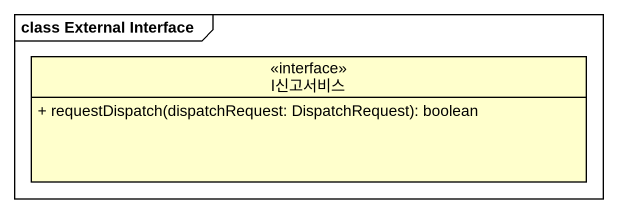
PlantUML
@startuml
mainframe class External Interface
hide circle
hide empty members
skinparam classAttributeIconSize 0
interface I신고서비스 {
  + requestDispatch(dispatchRequest: DispatchRequest): boolean
}
@enduml
